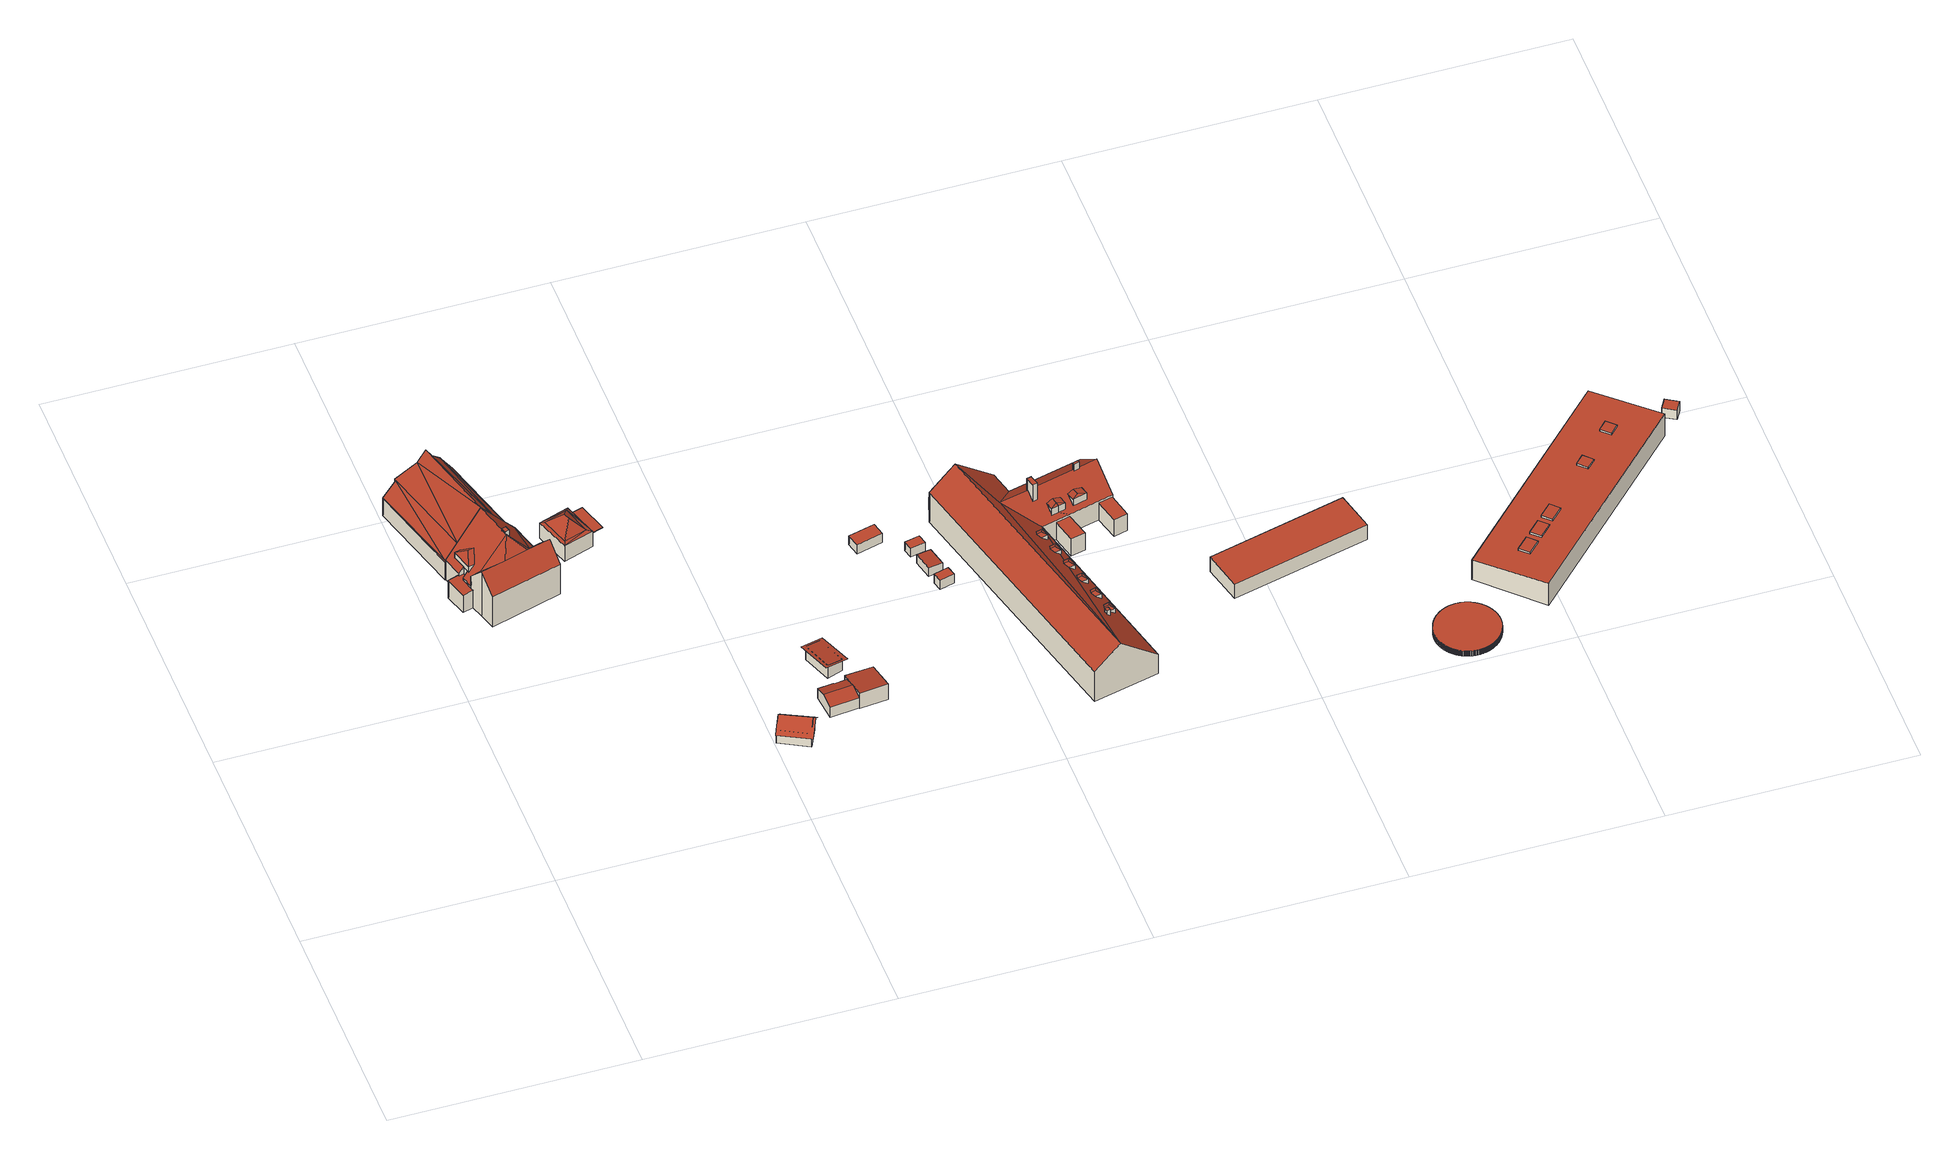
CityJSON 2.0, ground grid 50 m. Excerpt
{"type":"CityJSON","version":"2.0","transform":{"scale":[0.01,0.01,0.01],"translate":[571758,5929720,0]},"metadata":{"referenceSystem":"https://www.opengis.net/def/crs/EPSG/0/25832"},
"CityObjects":{
"building1":{"type":"Building","attributes":{"Grundfläche 2D":"570.317032","Grundhöhe NN":"1.145"},"children":["building1-1"],"geometry":[{"type":"Solid","lod":"3","boundaries":[[[[0,1,2,3,4,5]],[[1,0,6,7,8]],[[6,0,5]],[[9,10,11]],[[12,13,9,11,14,15,16]],[[13,17,9]],[[4,3,2,1,8,7,18,19,20,21,22,13,12,16,15,23,24,25,26,27]],[[22,28,13]],[[29,30,31,17,28,32]],[[13,28,17]],[[33,32,28,22]],[[34,9,17,31]],[[35,36,37]],[[38,37,39]],[[35,37,38]],[[40,39,15]],[[40,41,38,39]],[[42,40,15]],[[42,15,43]],[[44,43,45]],[[46,43,44]],[[42,43,46]],[[47,45,48]],[[44,45,47]],[[46,44,49]],[[40,49,41]],[[40,46,49]],[[50,46,40]],[[51,52,53,54,55,56,57,58,59,60]],[[50,42,46]],[[42,50,40]],[[21,33,22]],[[9,34,10]],[[27,5,4]],[[6,5,27,26,19,18]],[[18,7,6]],[[37,36,61,62]],[[48,45,63,64]],[[47,48,64,65]],[[44,47,65,66]],[[49,44,66,67]],[[41,49,67,68]],[[38,41,68,69]],[[35,38,69,70]],[[36,35,70,61]],[[14,11,45,43,15]],[[23,15,39,37]],[[58,25,24,23,37,62,71,59]],[[25,58,57,26]],[[26,57,56,19]],[[19,56,55,20]],[[20,55,54,21]],[[54,53,72,73,32,33,21]],[[29,32,73,74]],[[30,29,74,75]],[[10,34,31,30,75,76,63,45,11]],[[60,59,71,77]],[[51,60,77,78]],[[51,78,79,72,53,52]],[[62,61,70,69,68,67,66,65,64,63,76,75,74,73,72,79,78,77,71]]]],"semantics":{"surfaces":[{"type":"RoofSurface"},{"type":"WallSurface"},{"type":"GroundSurface"}],"values":[[0,0,0,0,0,0,0,0,0,0,0,0,0,0,0,0,0,0,0,0,0,0,0,0,0,0,0,0,0,1,1,1,1,1,1,1,1,1,1,1,1,1,1,1,1,1,1,1,1,1,1,1,1,1,1,1,1,1,1,2]]}}]},
"building1-1":{"type":"BuildingInstallation","parents":["building1"],"geometry":[{"type":"MultiSurface","lod":"3","boundaries":[[[80,81,82,83,84,85,86]],[[87,88,16,89,84,83,82]],[[89,90,85,84]],[[91,92,81,80,86,85,90,12]],[[92,87,82,81]]],"semantics":{"surfaces":[{"type":"RoofSurface"},{"type":"WallSurface"}],"values":[0,1,1,1,1]}}]},
"building2":{"type":"Building","attributes":{"Grundfläche 2D":"49.946104","Grundhöhe NN":"1.128"},"children":["building2-1"],"geometry":[{"type":"Solid","lod":"3","boundaries":[[[[93,94,95,96]],[[97,98,95]],[[94,97,95]],[[99,96,100]],[[93,96,99]],[[97,99,100,101]],[[98,97,101,102]],[[103,99,97]],[[103,97,94]],[[104,103,94,93]],[[104,93,99]],[[104,99,103]],[[96,95,105,106]],[[100,96,106,107]],[[98,102,101,100,107,108,109]],[[95,98,109,105]],[[107,106,105,109,108]]]],"semantics":{"surfaces":[{"type":"RoofSurface"},{"type":"WallSurface"},{"type":"GroundSurface"}],"values":[[0,0,0,0,0,0,0,0,0,0,0,0,1,1,1,1,2]]}}]},
"building2-1":{"type":"BuildingInstallation","parents":["building2"],"geometry":[{"type":"MultiSurface","lod":"3","boundaries":[[[110,111,112,113]],[[114,115,113,112]],[[115,116,110,113]],[[116,117,111,110]],[[117,114,112,111]],[[117,116,115,114]]],"semantics":{"surfaces":[{"type":"RoofSurface"},{"type":"WallSurface"},{"type":"OuterCeilingSurface"}],"values":[0,1,1,1,1,2]}}]},
"building3":{"type":"Building","attributes":{"Grundfläche 2D":"29.386997","Grundhöhe NN":"1.086"},"geometry":[{"type":"Solid","lod":"3","boundaries":[[[[118,119,120,121,122,123]],[[120,119,124,125,126,127,128,121]],[[118,129,130,131]],[[124,119,118,131,132]],[[133,124,132,134]],[[130,129,120,133,134]],[[132,131,130,134]],[[125,124,133,120,121,128,127,126]],[[129,118,123,122,121,120]]]],"semantics":{"surfaces":[{"type":"RoofSurface"},{"type":"WallSurface"},{"type":"GroundSurface"}],"values":[[0,0,1,1,1,1,2,0,0]]}}]},
"building4":{"type":"Building","attributes":{"Grundfläche 2D":"70.583362","Grundhöhe NN":"0.419"},"geometry":[{"type":"Solid","lod":"3","boundaries":[[[[135,136,137,138,139]],[[140,141,142,143,136,135,144]],[[145,146,147,144,148,139,149,150]],[[148,144,135,139]],[[141,140,151,152]],[[143,142,153,154]],[[142,141,152,153]],[[137,136,143,154,155]],[[138,137,155,156]],[[145,150,157,158]],[[146,145,158,159]],[[147,146,159,160]],[[149,139,138,156,157,150]],[[144,147,160,151,140]],[[159,158,157,156,155,154,153,152,151,160]]]],"semantics":{"surfaces":[{"type":"RoofSurface"},{"type":"WallSurface"},{"type":"GroundSurface"}],"values":[[0,0,0,1,1,1,1,1,1,1,1,1,1,1,2]]}}]},
"building5":{"type":"Building","attributes":{"Grundfläche 2D":"22.538051","Grundhöhe NN":"0.638"},"geometry":[{"type":"MultiSurface","lod":"3","boundaries":[[[161,162,163,164]],[[165,166,167,168]],[[166,169,170,167]],[[169,171,172,170]],[[171,165,168,172]],[[171,169,166,165]]],"semantics":{"surfaces":[{"type":"RoofSurface"},{"type":"WallSurface"},{"type":"GroundSurface"}],"values":[0,1,1,1,1,2]}}]},
"building6":{"type":"Building","attributes":{"Grundfläche 2D":"15.818253","Grundhöhe NN":"1.085"},"geometry":[{"type":"Solid","lod":"3","boundaries":[[[[173,174,175,176]],[[177,178,176,175]],[[178,179,173,176]],[[179,180,174,173]],[[180,177,175,174]],[[180,179,178,177]]]],"semantics":{"surfaces":[{"type":"RoofSurface"},{"type":"WallSurface"},{"type":"GroundSurface"}],"values":[[0,1,1,1,1,2]]}}]},
"building7":{"type":"Building","attributes":{"Grundfläche 2D":"6.503472","Grundhöhe NN":"1.079"},"geometry":[{"type":"Solid","lod":"3","boundaries":[[[[181,182,183,184]],[[185,186,184,183]],[[186,187,181,184]],[[187,188,182,181]],[[188,185,183,182]],[[188,187,186,185]]]],"semantics":{"surfaces":[{"type":"RoofSurface"},{"type":"WallSurface"},{"type":"GroundSurface"}],"values":[[0,1,1,1,1,2]]}}]},
"building8":{"type":"Building","attributes":{"Grundfläche 2D":"12.655739","Grundhöhe NN":"1.156"},"geometry":[{"type":"Solid","lod":"3","boundaries":[[[[189,190,191,192]],[[193,194,192,191]],[[194,195,189,192]],[[195,196,190,189]],[[196,193,191,190]],[[196,195,194,193]]]],"semantics":{"surfaces":[{"type":"RoofSurface"},{"type":"WallSurface"},{"type":"GroundSurface"}],"values":[[0,1,1,1,1,2]]}}]},
"building9":{"type":"Building","attributes":{"Grundfläche 2D":"6.377253","Grundhöhe NN":"1.140"},"geometry":[{"type":"Solid","lod":"3","boundaries":[[[[197,198,199,200]],[[201,202,200,199]],[[202,203,197,200]],[[203,204,198,197]],[[204,201,199,198]],[[204,203,202,201]]]],"semantics":{"surfaces":[{"type":"RoofSurface"},{"type":"WallSurface"},{"type":"GroundSurface"}],"values":[[0,1,1,1,1,2]]}}]},
"building10":{"type":"Building","attributes":{"Grundfläche 2D":"1017.130817","Grundhöhe NN":"0.799"},"children":["building10-1","building10-2","building10-3","building10-4","building10-5","building10-6","building10-7","building10-8","building10-9","building10-10","building10-11"],"geometry":[{"type":"Solid","lod":"3","boundaries":[[[[205,206,207,208]],[[205,209,210,211]],[[211,206,205]],[[212,213,214,215,211,216,217]],[[215,214,213,212,217,206,211]],[[218,219,220,221,222,223,224,206,217,225],[226,227,225,228]],[[228,225,227,226]],[[224,223,222,221,220,229,207,206]],[[230,231,232,233]],[[234,235,236,237]],[[238,239,240]],[[241,239,238]],[[242,241,238,243]],[[209,205,208,244,245]],[[210,209,245,246]],[[216,211,210,246,247]],[[217,216,247,248]],[[233,232,249,250,237,236,251,252,219,218,225,217,248,253]],[[229,220,219,252,254]],[[207,229,254,255]],[[208,207,255,244]],[[230,233,253,256]],[[231,230,256,257]],[[232,231,257,249]],[[234,237,250,258]],[[235,234,258,259]],[[236,235,259,251]],[[260,261,240,239]],[[261,262,238,240]],[[262,263,243,238]],[[263,264,242,243]],[[264,265,241,242]],[[265,260,239,241]],[[245,244,255,254,252,251,259,258,250,249,257,256,253,248,247,246]],[[261,260,265,264,263,262]]]],"semantics":{"surfaces":[{"type":"RoofSurface"},{"type":"WallSurface"},{"type":"GroundSurface"}],"values":[[0,0,0,0,0,0,0,0,0,0,0,0,0,1,1,1,1,1,1,1,1,1,1,1,1,1,1,1,1,1,1,1,1,2,2]]}}]},
"building10-1":{"type":"BuildingInstallation","parents":["building10"],"geometry":[{"type":"MultiSurface","lod":"3","boundaries":[[[266,267,268,269,270]],[[268,267,271]],[[271,267,266,272,273]],[[269,268,274]],[[271,273,213,275]],[[275,212,274,268,271]]],"semantics":{"surfaces":[{"type":"RoofSurface"},{"type":"WallSurface"}],"values":[0,0,0,1,1,1]}}]},
"building10-2":{"type":"BuildingInstallation","parents":["building10"],"geometry":[{"type":"MultiSurface","lod":"3","boundaries":[[[276,277,278,279,280]],[[280,279,281]],[[281,279,278,282,283]],[[276,280,284,285]],[[281,283,286]],[[286,284,280,281]]],"semantics":{"surfaces":[{"type":"RoofSurface"},{"type":"WallSurface"}],"values":[0,0,0,1,1,1]}}]},
"building10-3":{"type":"BuildingInstallation","parents":["building10"],"geometry":[{"type":"MultiSurface","lod":"3","boundaries":[[[287,288,289,290,291]],[[289,288,292]],[[292,288,287,293,294]],[[290,289,295]],[[292,294,296]],[[296,295,289,292]]],"semantics":{"surfaces":[{"type":"RoofSurface"},{"type":"WallSurface"}],"values":[0,0,0,1,1,1]}}]},
"building10-4":{"type":"BuildingInstallation","parents":["building10"],"geometry":[{"type":"MultiSurface","lod":"3","boundaries":[[[297,298,299,300,301,302]],[[302,301,303]],[[304,303,301,300,305,306]],[[298,297,302,307,214]],[[303,304,306,215,308]],[[308,307,302,303]]],"semantics":{"surfaces":[{"type":"RoofSurface"},{"type":"WallSurface"}],"values":[0,0,0,1,1,1]}}]},
"building10-5":{"type":"BuildingInstallation","parents":["building10"],"geometry":[{"type":"MultiSurface","lod":"3","boundaries":[[[309,310,311,312,313]],[[311,310,314]],[[314,310,309,315,316]],[[312,311,317]],[[314,316,318]],[[318,317,311,314]]],"semantics":{"surfaces":[{"type":"RoofSurface"},{"type":"WallSurface"}],"values":[0,0,0,1,1,1]}}]},
"building10-6":{"type":"BuildingInstallation","parents":["building10"],"geometry":[{"type":"MultiSurface","lod":"3","boundaries":[[[319,320,321]],[[320,322,323,324,321]],[[325,320,319]],[[326,320,325]],[[322,320,326,327,328]],[[329,228,319,321]],[[325,319,228,227]],[[227,330,326,325]],[[327,326,330]],[[321,324,226,329]]],"semantics":{"surfaces":[{"type":"RoofSurface"},{"type":"WallSurface"}],"values":[0,0,0,0,0,1,1,1,1,1]}}]},
"building10-7":{"type":"BuildingInstallation","parents":["building10"],"geometry":[{"type":"MultiSurface","lod":"3","boundaries":[[[331,332,333,334,335]],[[333,332,336]],[[336,332,331,337,338]],[[334,333,339]],[[336,338,340]],[[340,339,333,336]]],"semantics":{"surfaces":[{"type":"RoofSurface"},{"type":"WallSurface"}],"values":[0,0,0,1,1,1]}}]},
"building10-8":{"type":"BuildingInstallation","parents":["building10"],"geometry":[{"type":"MultiSurface","lod":"3","boundaries":[[[341,342,343,344,345]],[[343,342,346]],[[346,342,341,347,348]],[[344,343,349]],[[346,348,350]],[[350,349,343,346]]],"semantics":{"surfaces":[{"type":"RoofSurface"},{"type":"WallSurface"}],"values":[0,0,0,1,1,1]}}]},
"building10-9":{"type":"BuildingInstallation","parents":["building10"],"geometry":[{"type":"MultiSurface","lod":"3","boundaries":[[[351,352,353,354,355]],[[356,357,352,351]],[[353,352,357,224,358]],[[358,359,354,353]],[[356,351,355,354,359,223]]],"semantics":{"surfaces":[{"type":"RoofSurface"},{"type":"WallSurface"}],"values":[0,1,1,1,1]}}]},
"building10-10":{"type":"BuildingInstallation","parents":["building10"],"geometry":[{"type":"MultiSurface","lod":"3","boundaries":[[[360,361,362,363]],[[363,362,364,365]],[[360,363,365,366]],[[361,360,366,367]],[[362,361,367,364]]],"semantics":{"surfaces":[{"type":"RoofSurface"},{"type":"WallSurface"}],"values":[0,1,1,1,1]}}]},
"building10-11":{"type":"BuildingInstallation","parents":["building10"],"geometry":[{"type":"MultiSurface","lod":"3","boundaries":[[[368,369,370,371,372,373]],[[374,221,375,371,370,369]],[[375,376,372,371]],[[376,222,377,368,373,372]],[[377,374,369,368]]],"semantics":{"surfaces":[{"type":"RoofSurface"},{"type":"WallSurface"}],"values":[0,1,1,1,1]}}]},
"building11":{"type":"Building","attributes":{"Grundfläche 2D":"248.136994","Grundhöhe NN":"0.842"},"geometry":[{"type":"Solid","lod":"3","boundaries":[[[[378,379,380,381]],[[382,383,381,380]],[[383,384,378,381]],[[384,385,379,378]],[[385,382,380,379]],[[385,384,383,382]]]],"semantics":{"surfaces":[{"type":"RoofSurface"},{"type":"WallSurface"},{"type":"GroundSurface"}],"values":[[0,1,1,1,1,2]]}}]},
"building12":{"type":"Building","attributes":{"Grundfläche 2D":"132.035476","Grundhöhe NN":"1.891"},"geometry":[{"type":"Solid","lod":"3","boundaries":[[[[386,387,388,389,390,391,392,393,394,395,396,397,398,399,400,401,402,403,404,405,406,407,408,409,410,411,412,413,414,415,416,417,418,419,420,421,422,423,424,425,426,427,428,429,430,431,432,433,434,435,436,437,438,439,440,441,442,443,444,445,446,447,448,449,450,451,452,453,454,455,456,457,458,459,460,461,462,463,464,465,466,467,468,469,470,471,472,473,474,475,476,477,478,479,480,481,482,483,484,485,486,487,488,489,490,491,492,493,494,495,496,497,498,499,500,501,502,503,504,505,506,507,508,509,510,511,512,513,514,515,516,517,518,519,520,521,522,523,524,525,526,527,528,529,530,531,532,533,534,535,536,537,538,539,540,541,542,543,544,545,546,547,548,549,550,551,552,553,554,555,556,557,558,559,560,561,562,563,564,565,566,567,568,569,570,571,572,573,574,575,576,577,578,579,580,581,582,583,584,585,586,587,588,589,590,591,592,593,594,595,596,597,598,599,600,601,602,603,604,605,606,607,608,609,610,611,612,613,614,615,616,617,618,619,620,621,622,623,624,625,626,627,628,629,630,631,632,633,634,635,636,637,638,639,640,641,642,643,644,645,646,647,648,649,650,651,652,653,654,655,656,657,658,659,660,661,662,663,664,665,666,667,668,669,670,671,672,673,674,675,676,677,678,679,680,681,682,683,684,685,686,687,688,689,690,691,692,693,694,695,696,697,698,699,700,701,702,703,704,705,706,707,708,709,710,711,712,713,714,715,716,717,718,719,720,721,722,723,724,725,726,727,728,729,730,731,732,733,734,735,736,737,738,739,740,741,742,743,744,745,746,747,748,749,750,751,752,753,754,755,756,757,758,759,760,761,762,763,764,765,766,767,768,769,770,771,772,773,774,775,776,777,778,779,780,781,782,783,784,785,786,787,788,789,790,791,792,793,794,795,796,797,798,799,800,801,802,803,804,805,806,807,808,809,810,811,812,813,814,815,816,817,818,819,820,821,822,823,824,825,826,827,828,829,830,831,832,833,834,835,836,837,838,839,840,841,842,843,844,845,846,847,848,849,850,851,852,853,854,855,856,857,858,859,860,861,862,863,864,865,866,867,868,869,870,871]],[[424,423,872,873]],[[874,426,425,424,873,875]],[[876,428,427,426,874,877]],[[429,428,876,878]],[[430,429,878,879]],[[880,432,431,430,879,881]],[[433,432,880,882]],[[883,435,434,433,882,884]],[[436,435,883,885]],[[886,438,437,436,885,887]],[[439,438,886,888]],[[889,441,440,439,888,890]],[[891,443,442,441,889,892]],[[893,445,444,443,891,894]],[[895,896,448,447,446,445,893,897]],[[898,450,449,448,896,899]],[[423,422,421,900,901,872]],[[902,903,396,395,394,393,904,905]],[[906,398,397,396,903,907]],[[908,400,399,398,906,909]],[[401,400,908,910]],[[402,401,910,911]],[[912,404,403,402,911,913]],[[405,404,912,914]],[[406,405,914,915]],[[916,408,407,406,915,917]],[[918,410,409,408,916,919]],[[920,412,411,410,918,921]],[[922,414,413,412,920,923]],[[924,416,415,414,922,925]],[[926,418,417,416,924,927]],[[419,418,926,928]],[[900,421,420,419,928,929]],[[930,931,453,452,451,450,898,932]],[[933,455,454,453,931,934]],[[935,936,458,457,456,455,933,937]],[[938,939,461,460,459,458,936,940]],[[941,463,462,461,939,942]],[[943,944,466,465,464,463,941,945]],[[946,947,469,468,467,466,944,948]],[[949,950,951,473,472,471,470,469,947,952]],[[953,954,476,475,474,473,951,955]],[[956,957,479,478,477,476,954,958]],[[480,479,957,959]],[[960,482,481,480,959,961]],[[483,482,960,962]],[[963,485,484,483,962,964]],[[486,485,963,965]],[[966,967,489,488,487,486,965,968]],[[969,970,492,491,490,489,967,971]],[[493,492,970,972]],[[973,974,975,497,496,495,494,493,972,976]],[[977,499,498,497,975,978]],[[979,501,500,499,977,980]],[[981,982,504,503,502,501,979,983]],[[984,985,507,506,505,504,982,986]],[[987,509,508,507,985,988]],[[989,511,510,509,987,990]],[[991,992,514,513,512,511,989,993]],[[994,516,515,514,992,995]],[[996,997,519,518,517,516,994,998]],[[999,521,520,519,997,1000]],[[1001,523,522,521,999,1002]],[[1003,1004,526,525,524,523,1001,1005]],[[1006,528,527,526,1004,1007]],[[1008,1009,531,530,529,528,1006,1010]],[[1011,533,532,531,1009,1012]],[[1013,1014,536,535,534,533,1011,1015]],[[1016,1017,539,538,537,536,1014,1018]],[[1019,1020,542,541,540,539,1017,1021]],[[1022,544,543,542,1020,1023]],[[1024,546,545,544,1022,1025]],[[547,546,1024,1026]],[[548,547,1026,1027]],[[549,548,1027,1028]],[[550,549,1028,1029]],[[551,550,1029,1030]],[[552,551,1030,1031]],[[553,552,1031,1032]],[[554,553,1032,1033]],[[555,554,1033,1034]],[[556,555,1034,1035]],[[557,556,1035,1036]],[[1037,559,558,557,1036,1038]],[[560,559,1037,1039]],[[561,560,1039,1040]],[[1041,1042,1043,565,564,563,562,561,1040,1044]],[[566,565,1043,1045]],[[1046,568,567,566,1045,1047]],[[1048,570,569,568,1046,1049]],[[571,570,1048,1050]],[[1051,573,572,571,1050,1052]],[[574,573,1051,1053]],[[1054,576,575,574,1053,1055]],[[1056,578,577,576,1054,1057]],[[1058,580,579,578,1056,1059]],[[1060,582,581,580,1058,1061]],[[1062,584,583,582,1060,1063]],[[1064,586,585,584,1062,1065]],[[1066,588,587,586,1064,1067]],[[1068,590,589,588,1066,1069]],[[591,590,1068,1070]],[[1071,593,592,591,1070,1072]],[[1073,595,594,593,1071,1074]],[[1075,597,596,595,1073,1076]],[[1077,599,598,597,1075,1078]],[[1079,601,600,599,1077,1080]],[[1081,603,602,601,1079,1082]],[[604,603,1081,1083]],[[605,604,1083,1084]],[[1085,607,606,605,1084,1086]],[[1087,609,608,607,1085,1088]],[[1089,611,610,609,1087,1090]],[[1091,1092,614,613,612,611,1089,1093]],[[1094,1095,617,616,615,614,1092,1096]],[[1097,619,618,617,1095,1098]],[[1099,621,620,619,1097,1100]],[[1101,1102,624,623,622,621,1099,1103]],[[625,624,1102,1104]],[[1105,627,626,625,1104,1106]],[[628,627,1105,1107]],[[1108,1109,1110,632,631,630,629,628,1107,1111]],[[633,632,1110,1112]],[[1113,635,634,633,1112,1114]],[[1115,1116,638,637,636,635,1113,1117]],[[1118,1119,641,640,639,638,1116,1120]],[[1121,1122,1123,645,644,643,642,641,1119,1124]],[[1125,1126,648,647,646,645,1123,1127]],[[1128,1129,1130,652,651,650,649,648,1126,1131]],[[1132,1133,655,654,653,652,1130,1134]],[[1135,657,656,655,1133,1136]],[[1137,1138,660,659,658,657,1135,1139]],[[1140,662,661,660,1138,1141]],[[1142,664,663,662,1140,1143]],[[1144,666,665,664,1142,1145]],[[1146,1147,669,668,667,666,1144,1148]],[[1149,671,670,669,1147,1150]],[[1151,673,672,671,1149,1152]],[[674,673,1151,1153]],[[1154,676,675,674,1153,1155]],[[677,676,1154,1156]],[[1157,1158,680,679,678,677,1156,1159]],[[1160,682,681,680,1158,1161]],[[1162,684,683,682,1160,1163]],[[1164,686,685,684,1162,1165]],[[1166,1167,689,688,687,686,1164,1168]],[[1169,691,690,689,1167,1170]],[[1171,1172,694,693,692,691,1169,1173]],[[1174,1175,697,696,695,694,1172,1176]],[[698,697,1175,1177]],[[1178,700,699,698,1177,1179]],[[1180,1181,703,702,701,700,1178,1182]],[[704,703,1181,1183]],[[705,704,1183,1184]],[[706,705,1184,1185]],[[707,706,1185,1186]],[[708,707,1186,1187]],[[1188,1189,1190,712,711,710,709,708,1187,1191]],[[1192,1193,1194,716,715,714,713,712,1190,1195]],[[717,716,1194,1196]],[[1197,719,718,717,1196,1198]],[[1199,721,720,719,1197,1200]],[[1201,1202,724,723,722,721,1199,1203]],[[1204,726,725,724,1202,1205]],[[1206,1207,729,728,727,726,1204,1208]],[[1209,731,730,729,1207,1210]],[[732,731,1209,1211]],[[1212,734,733,732,1211,1213]],[[735,734,1212,1214]],[[1215,737,736,735,1214,1216]],[[1217,739,738,737,1215,1218]],[[1219,741,740,739,1217,1220]],[[1221,743,742,741,1219,1222]],[[744,743,1221,1223]],[[1224,746,745,744,1223,1225]],[[1226,748,747,746,1224,1227]],[[1228,750,749,748,1226,1229]],[[1230,752,751,750,1228,1231]],[[1232,754,753,752,1230,1233]],[[1234,756,755,754,1232,1235]],[[1236,758,757,756,1234,1237]],[[1238,760,759,758,1236,1239]],[[1240,762,761,760,1238,1241]],[[1242,764,763,762,1240,1243]],[[765,764,1242,1244]],[[1245,767,766,765,1244,1246]],[[768,767,1245,1247]],[[769,768,1247,1248]],[[1249,771,770,769,1248,1250]],[[772,771,1249,1251]],[[1252,774,773,772,1251,1253]],[[775,774,1252,1254]],[[1255,777,776,775,1254,1256]],[[778,777,1255,1257]],[[779,778,1257,1258]],[[780,779,1258,1259]],[[781,780,1259,1260]],[[782,781,1260,1261]],[[783,782,1261,1262]],[[784,783,1262,1263]],[[785,784,1263,1264]],[[786,785,1264,1265]],[[787,786,1265,1266]],[[1267,789,788,787,1266,1268]],[[1269,1270,792,791,790,789,1267,1271]],[[793,792,1270,1272]],[[794,793,1272,1273]],[[795,794,1273,1274]],[[1275,797,796,795,1274,1276]],[[1277,799,798,797,1275,1278]],[[1279,1280,802,801,800,799,1277,1281]],[[1282,1283,805,804,803,802,1280,1284]],[[1285,807,806,805,1283,1286]],[[1287,809,808,807,1285,1288]],[[810,809,1287,1289]],[[1290,1291,813,812,811,810,1289,1292]],[[1293,815,814,813,1291,1294]],[[1295,817,816,815,1293,1296]],[[1297,1298,1299,821,820,819,818,817,1295,1300]],[[1301,1302,1303,825,824,823,822,821,1299,1304]],[[1305,1306,828,827,826,825,1303,1307]],[[1308,1309,831,830,829,828,1306,1310]],[[1311,833,832,831,1309,1312]],[[834,833,1311,1313]],[[1314,1315,837,836,835,834,1313,1316]],[[1317,839,838,837,1315,1318]],[[1319,1320,842,841,840,839,1317,1321]],[[1322,844,843,842,1320,1323]],[[845,844,1322,1324]],[[1325,1326,848,847,846,845,1324,1327]],[[849,848,1326,1328]],[[1329,1330,852,851,850,849,1328,1331]],[[1332,1333,855,854,853,852,1330,1334]],[[1335,1336,858,857,856,855,1333,1337]],[[1338,860,859,858,1336,1339]],[[1340,1341,863,862,861,860,1338,1342]],[[1343,1344,866,865,864,863,1341,1345]],[[1346,868,867,866,1344,1347]],[[869,868,1346,1348]],[[1349,1350,1351,387,386,871,870,869,1348,1352]],[[1353,1354,390,389,388,387,1351,1355]],[[1356,392,391,390,1354,1357]],[[393,392,1356,904]],[[923,920,921,918,919,916,917,915,914,912,913,911,910,908,909,906,907,903,902,905,904,1356,1357,1354,1353,1355,1351,1350,1349,1352,1348,1346,1347,1344,1343,1345,1341,1340,1342,1338,1339,1336,1335,1337,1333,1332,1334,1330,1329,1331,1328,1326,1325,1327,1324,1322,1323,1320,1319,1321,1317,1318,1315,1314,1316,1313,1311,1312,1309,1308,1310,1306,1305,1307,1303,1302,1301,1304,1299,1298,1297,1300,1295,1296,1293,1294,1291,1290,1292,1289,1287,1288,1285,1286,1283,1282,1284,1280,1279,1281,1277,1278,1275,1276,1274,1273,1272,1270,1269,1271,1267,1268,1266,1265,1264,1263,1262,1261,1260,1259,1258,1257,1255,1256,1254,1252,1253,1251,1249,1250,1248,1247,1245,1246,1244,1242,1243,1240,1241,1238,1239,1236,1237,1234,1235,1232,1233,1230,1231,1228,1229,1226,1227,1224,1225,1223,1221,1222,1219,1220,1217,1218,1215,1216,1214,1212,1213,1211,1209,1210,1207,1206,1208,1204,1205,1202,1201,1203,1199,1200,1197,1198,1196,1194,1193,1192,1195,1190,1189,1188,1191,1187,1186,1185,1184,1183,1181,1180,1182,1178,1179,1177,1175,1174,1176,1172,1171,1173,1169,1170,1167,1166,1168,1164,1165,1162,1163,1160,1161,1158,1157,1159,1156,1154,1155,1153,1151,1152,1149,1150,1147,1146,1148,1144,1145,1142,1143,1140,1141,1138,1137,1139,1135,1136,1133,1132,1134,1130,1129,1128,1131,1126,1125,1127,1123,1122,1121,1124,1119,1118,1120,1116,1115,1117,1113,1114,1112,1110,1109,1108,1111,1107,1105,1106,1104,1102,1101,1103,1099,1100,1097,1098,1095,1094,1096,1092,1091,1093,1089,1090,1087,1088,1085,1086,1084,1083,1081,1082,1079,1080,1077,1078,1075,1076,1073,1074,1071,1072,1070,1068,1069,1066,1067,1064,1065,1062,1063,1060,1061,1058,1059,1056,1057,1054,1055,1053,1051,1052,1050,1048,1049,1046,1047,1045,1043,1042,1041,1044,1040,1039,1037,1038,1036,1035,1034,1033,1032,1031,1030,1029,1028,1027,1026,1024,1025,1022,1023,1020,1019,1021,1017,1016,1018,1014,1013,1015,1011,1012,1009,1008,1010,1006,1007,1004,1003,1005,1001,1002,999,1000,997,996,998,994,995,992,991,993,989,990,987,988,985,984,986,982,981,983,979,980,977,978,975,974,973,976,972,970,969,971,967,966,968,965,963,964,962,960,961,959,957,956,958,954,953,955,951,950,949,952,947,946,948,944,943,945,941,942,939,938,940,936,935,937,933,934,931,930,932,898,899,896,895,897,893,894,891,892,889,890,888,886,887,885,883,884,882,880,881,879,878,876,877,874,875,873,872,901,900,929,928,926,927,924,925,922]]]],"semantics":{"surfaces":[{"type":"RoofSurface"},{"type":"WallSurface"},{"type":"GroundSurface"}],"values":[[0,1,1,1,1,1,1,1,1,1,1,1,1,1,1,1,1,1,1,1,1,1,1,1,1,1,1,1,1,1,1,1,1,1,1,1,1,1,1,1,1,1,1,1,1,1,1,1,1,1,1,1,1,1,1,1,1,1,1,1,1,1,1,1,1,1,1,1,1,1,1,1,1,1,1,1,1,1,1,1,1,1,1,1,1,1,1,1,1,1,1,1,1,1,1,1,1,1,1,1,1,1,1,1,1,1,1,1,1,1,1,1,1,1,1,1,1,1,1,1,1,1,1,1,1,1,1,1,1,1,1,1,1,1,1,1,1,1,1,1,1,1,1,1,1,1,1,1,1,1,1,1,1,1,1,1,1,1,1,1,1,1,1,1,1,1,1,1,1,1,1,1,1,1,1,1,1,1,1,1,1,1,1,1,1,1,1,1,1,1,1,1,1,1,1,1,1,1,1,1,1,1,1,1,1,1,1,1,1,1,1,1,1,1,1,1,1,1,1,1,1,1,1,1,1,1,1,1,1,1,1,1,1,1,1,1,1,1,1,1,1,1,1,1,2]]}}]},
"building13":{"type":"Building","attributes":{"Grundfläche 2D":"782.042749","Grundhöhe NN":"2.399"},"children":["building13-1","building13-2","building13-3","building13-4","building13-5"],"geometry":[{"type":"Solid","lod":"3","boundaries":[[[[1358,1359,1360,1361]],[[1362,1363,1361,1360]],[[1363,1364,1358,1361]],[[1364,1365,1359,1358]],[[1365,1362,1360,1359]],[[1365,1364,1363,1362]]]],"semantics":{"surfaces":[{"type":"RoofSurface"},{"type":"WallSurface"},{"type":"GroundSurface"}],"values":[[0,1,1,1,1,2]]}}]},
"building13-1":{"type":"BuildingInstallation","parents":["building13"],"geometry":[{"type":"MultiSurface","lod":"3","boundaries":[[[1366,1367,1368,1369]],[[1369,1368,1370,1371]],[[1366,1369,1371,1372]],[[1367,1366,1372,1373]],[[1368,1367,1373,1370]]],"semantics":{"surfaces":[{"type":"RoofSurface"},{"type":"WallSurface"}],"values":[0,1,1,1,1]}}]},
"building13-2":{"type":"BuildingInstallation","parents":["building13"],"geometry":[{"type":"MultiSurface","lod":"3","boundaries":[[[1374,1375,1376,1377]],[[1377,1376,1378,1379]],[[1374,1377,1379,1380]],[[1375,1374,1380,1381]],[[1376,1375,1381,1378]]],"semantics":{"surfaces":[{"type":"RoofSurface"},{"type":"WallSurface"}],"values":[0,1,1,1,1]}}]},
"building13-3":{"type":"BuildingInstallation","parents":["building13"],"geometry":[{"type":"MultiSurface","lod":"3","boundaries":[[[1382,1383,1384,1385]],[[1385,1384,1386,1387]],[[1382,1385,1387,1388]],[[1383,1382,1388,1389]],[[1384,1383,1389,1386]]],"semantics":{"surfaces":[{"type":"RoofSurface"},{"type":"WallSurface"}],"values":[0,1,1,1,1]}}]},
"building13-4":{"type":"BuildingInstallation","parents":["building13"],"geometry":[{"type":"MultiSurface","lod":"3","boundaries":[[[1390,1391,1392,1393]],[[1393,1392,1394,1395]],[[1390,1393,1395,1396]],[[1391,1390,1396,1397]],[[1392,1391,1397,1394]]],"semantics":{"surfaces":[{"type":"RoofSurface"},{"type":"WallSurface"}],"values":[0,1,1,1,1]}}]},
"building13-5":{"type":"BuildingInstallation","parents":["building13"],"geometry":[{"type":"MultiSurface","lod":"3","boundaries":[[[1398,1399,1400,1401]],[[1401,1400,1402,1403]],[[1398,1401,1403,1404]],[[1399,1398,1404,1405]],[[1400,1399,1405,1402]]],"semantics":{"surfaces":[{"type":"RoofSurface"},{"type":"WallSurface"}],"values":[0,1,1,1,1]}}]},
"building14":{"type":"Building","attributes":{"Grundfläche 2D":"7.002912","Grundhöhe NN":"2.460"},"geometry":[{"type":"Solid","lod":"3","boundaries":[[[[1406,1407,1408,1409]],[[1410,1411,1409,1408]],[[1411,1412,1406,1409]],[[1412,1413,1407,1406]],[[1413,1410,1408,1407]],[[1413,1412,1411,1410]]]],"semantics":{"surfaces":[{"type":"RoofSurface"},{"type":"WallSurface"},{"type":"GroundSurface"}],"values":[[0,1,1,1,1,2]]}}]}
},
"vertices":[
[943,7810,1050],[1065,7843,1050],[995,7910,991],[920,7982,929],[870,8030,887],[748,7996,887],[872,7547,887],[991,7580,887],[1011,7651,931],[2090,7661,880],[2325,7730,597],[2100,8540,597],[1584,7532,1540],[1590,7511,1540],[1817,8460,963],[1371,8333,1540],[1555,7640,1540],[1919,7278,1245],[872,7547,744],[860,7590,744],[761,7562,624],[828,7310,625],[1038,7374,880],[613,8117,627],[723,7715,627],[730,7691,627],[824,7719,742],[748,7996,741],[1444,7139,1245],[1035,6656,880],[2501,7077,880],[2410,7414,1245],[937,6995,1245],[828,7310,880],[2325,7730,880],[54,10094,570],[595,8112,570],[613,8117,589],[335,10169,867],[886,8195,867],[719,10081,1297],[323,10209,867],[890,10102,1540],[1817,8460,867],[1309,10443,867],[2100,8540,478],[1035,10167,1292],[1566,10512,475],[2102,8541,475],[1298,10479,867],[890,10102,1292],[634,7185,566],[847,7245,566],[851,7246,566],[828,7310,566],[761,7562,566],[860,7590,566],[824,7719,566],[730,7691,566],[723,7715,566],[503,7645,566],[595,8112,114],[613,8117,114],[2100,8540,114],[2102,8541,114],[1566,10512,114],[1309,10443,114],[1298,10479,114],[323,10209,114],[335,10169,114],[54,10094,114],[723,7715,114],[851,7246,114],[937,6995,114],[1035,6656,114],[2501,7077,114],[2325,7730,114],[503,7645,114],[634,7185,114],[847,7245,114],
[1595,7535,1587],[1661,7555,1587],[1629,7662,1587],[1626,7661,1587],[1547,7637,1587],[1580,7530,1587],[1584,7532,1587],[1629,7662,1444],[1626,7661,1448],[1547,7637,1530],[1580,7530,1535],[1595,7535,1525],[1661,7555,1438],
[2892,7967,527],[2694,8562,527],[2610,8601,507],[2850,7869,507],[3189,8736,527],[3226,8803,508],[3358,8124,527],[3466,8071,500],[3436,8164,501],[3233,8782,508],[3024,8395,777],[3066,8271,777],[2610,8601,113],[2850,7869,113],[3466,8071,113],[3233,8782,113],[3226,8803,113],
[3732,8258,352],[3543,8878,352],[3233,8782,352],[3436,8164,352],[3233,8782,332],[3436,8164,332],[3732,8258,332],[3543,8878,332],
[5221,2450,435],[5116,2249,645],[5704,1958,645],[5743,1939,645],[5871,2199,378],[5249,2506,378],[5015,2058,446],[4982,1993,378],[5577,1698,378],[5615,1679,378],[5643,1736,437],[5803,2162,436],[5803,2162,109],[5221,2450,109],[5015,2058,109],[5605,1755,437],[5605,1755,109],
[6763,2796,385],[6176,2730,385],[6207,2444,293],[6795,2512,293],[6764,2785,382],[6734,3050,298],[6465,3020,298],[6464,3035,293],[6147,3001,293],[6758,2836,372],[7373,2549,439],[7299,3196,312],[6723,3147,312],[6763,2796,379],[6795,2512,434],[6798,2487,439],[6734,3050,42],[6465,3020,42],[6464,3035,42],[6147,3001,42],[6207,2444,42],[6795,2512,42],[6798,2487,42],[7373,2549,42],[7299,3196,42],[6723,3147,42],
[6167,4021,418],[6429,3347,418],[6910,3522,329],[6644,4205,329],[6806,3530,64],[6577,4139,64],[6577,4139,344],[6806,3530,346],[6256,4020,64],[6256,4020,404],[6477,3409,64],[6477,3409,406],
[8048,6318,340],[8587,6454,340],[8517,6730,340],[7978,6594,340],[8517,6730,108],[7978,6594,108],[8048,6318,108],[8587,6454,108],
[9203,4931,337],[9502,5012,335],[9447,5214,335],[9148,5133,337],[9447,5214,108],[9148,5133,108],[9203,4931,108],[9502,5012,108],
[9105,5312,335],[9399,5381,312],[9303,5789,312],[9009,5721,335],[9303,5789,116],[9009,5721,116],[9105,5312,116],[9399,5381,116],
[8959,5913,332],[9260,5984,332],[9213,6184,332],[8911,6113,332],[9213,6184,114],[8911,6113,114],[8959,5913,114],[9260,5984,114],
[10141,6844,1291],[10679,5852,1036],[11087,6539,564],[10963,7043,564],[9594,6712,844],[10963,1225,844],[11511,1360,1291],[11393,4644,706],[11398,4501,731],[11407,4235,779],[11415,4021,817],[12318,1559,564],[11364,5443,564],[12869,5830,564],[12879,5832,564],[12747,6365,1034],[12364,6270,1034],[12257,6243,1034],[11363,6022,1035],[11269,5999,1035],[11957,5596,564],[11593,5669,698],[11749,5638,641],[11748,5638,641],[12611,6915,564],[11793,5012,516],[12086,5083,516],[11957,5596,516],[11668,5521,516],[12707,5241,516],[12990,5312,516],[12869,5830,516],[12581,5756,516],[10313,7033,398],[9755,6793,413],[10336,6932,398],[9690,7025,398],[10389,7190,398],[10418,7059,398],[10963,7043,80],[9594,6712,80],[10963,1225,80],[12318,1559,80],[11364,5443,80],[11957,5596,80],[12581,5756,80],[12869,5830,80],[12879,5832,80],[11668,5521,80],[12611,6915,80],[11087,6539,80],[11793,5012,80],[12086,5083,80],[12707,5241,80],[12990,5312,80],[9755,6793,80],[10336,6932,80],[10313,7033,80],[10418,7059,80],[10389,7190,80],[9690,7025,80],
[11221,4557,864],[11335,4586,864],[11378,4702,823],[11242,4668,823],[11235,4633,836],[11426,4508,823],[11268,4502,836],[11291,4475,823],[11378,4702,705],[11426,4508,706],
[12309,5979,806],[12290,5978,809],[12145,5968,831],[12188,5814,831],[12358,5793,806],[12064,5716,806],[12027,5912,809],[12014,5905,806],[12358,5793,642],[12318,5946,778],[12064,5716,640],
[11448,3664,864],[11556,3691,864],[11596,3810,823],[11467,3777,823],[11462,3744,835],[11646,3620,823],[11490,3614,838],[11514,3586,823],[11596,3810,707],[11646,3620,704],
[11407,4235,823],[11356,4222,823],[11339,4139,854],[11334,4113,864],[11447,4139,864],[11492,4255,823],[11541,4052,823],[11415,4021,823],[11383,4050,837],[11407,4020,823],[11492,4255,703],[11541,4052,704],
[11107,5004,864],[11221,5031,864],[11265,5146,823],[11129,5112,823],[11122,5079,836],[11312,4956,823],[11155,4948,836],[11177,4923,823],[11265,5146,705],[11312,4956,706],
[11748,5638,806],[11732,5704,831],[11610,5602,806],[11695,5856,831],[11575,5799,809],[11561,5792,806],[11749,5638,806],[11900,5677,806],[11852,5865,806],[11833,5864,809],[11610,5602,641],[11900,5677,642],
[11557,3219,864],[11670,3246,864],[11710,3361,823],[11577,3329,823],[11570,3288,838],[11757,3168,823],[11600,3166,838],[11625,3136,823],[11710,3361,704],[11757,3168,705],
[11667,2773,864],[11780,2800,864],[11819,2913,823],[11688,2879,823],[11681,2843,837],[11869,2721,823],[11713,2714,837],[11735,2686,823],[11819,2913,705],[11869,2721,702],
[11359,6039,1321],[11264,6018,1321],[11309,5826,1321],[11403,5848,1321],[11363,6022,1321],[11359,6039,1020],[11264,6018,1019],[11309,5826,885],[11403,5848,884],
[11636,2495,1038],[11705,2510,1038],[11686,2592,1038],[11617,2576,1038],[11686,2592,885],[11617,2576,947],[11636,2495,948],[11705,2510,886],
[12263,6222,1184],[12369,6250,1184],[12364,6270,1184],[12356,6299,1184],[12250,6271,1184],[12257,6243,1184],[12369,6250,1016],[12356,6299,1009],[12250,6271,1011],[12263,6222,1015],
[14090,3792,462],[14294,2966,452],[17123,3661,452],[16920,4488,462],[17123,3661,84],[16920,4488,84],[14090,3792,84],[14294,2966,84],
[18368,1225,316],[18363,1228,316],[18358,1230,316],[18354,1233,316],[18344,1237,316],[18334,1242,316],[18320,1249,316],[18315,1251,316],[18310,1253,316],[18301,1257,316],[18296,1259,316],[18291,1261,316],[18281,1264,316],[18277,1266,316],[18272,1268,316],[18267,1269,316],[18262,1271,316],[18252,1274,316],[18243,1277,316],[18233,1280,316],[18224,1282,316],[18214,1285,316],[18204,1287,316],[18195,1289,316],[18185,1291,316],[18176,1293,316],[18167,1295,316],[18157,1296,316],[18148,1297,316],[18139,1299,316],[18129,1300,316],[18120,1301,316],[18111,1301,316],[18102,1302,316],[18093,1303,316],[18084,1303,316],[18075,1303,316],[18067,1304,316],[18049,1304,316],[18040,1303,316],[18031,1303,316],[18022,1303,316],[18013,1302,316],[18003,1301,316],[17985,1300,316],[17976,1298,316],[17966,1297,316],[17957,1296,316],[17947,1294,316],[17938,1292,316],[17928,1290,316],[17919,1288,316],[17909,1286,316],[17899,1284,316],[17890,1281,316],[17880,1279,316],[17870,1276,316],[17865,1274,316],[17860,1273,316],[17851,1269,316],[17846,1268,316],[17836,1264,316],[17831,1262,316],[17826,1261,316],[17817,1257,316],[17812,1255,316],[17807,1253,316],[17802,1251,316],[17797,1249,316],[17792,1246,316],[17787,1244,316],[17782,1242,316],[17778,1240,316],[17768,1235,316],[17763,1233,316],[17758,1230,316],[17754,1228,316],[17744,1222,316],[17739,1220,316],[17730,1214,316],[17725,1211,316],[17716,1206,316],[17711,1203,316],[17702,1197,316],[17697,1194,316],[17693,1190,316],[17688,1187,316],[17683,1184,316],[17674,1178,316],[17670,1174,316],[17665,1171,316],[17661,1167,316],[17656,1164,316],[17652,1160,316],[17643,1153,316],[17630,1142,316],[17626,1138,316],[17617,1130,316],[17609,1123,316],[17601,1115,316],[17597,1111,316],[17593,1106,316],[17589,1102,316],[17585,1098,316],[17581,1094,316],[17577,1089,316],[17569,1081,316],[17566,1076,316],[17562,1072,316],[17558,1067,316],[17554,1063,316],[17551,1058,316],[17547,1054,316],[17540,1045,316],[17533,1035,316],[17530,1030,316],[17523,1021,316],[17520,1016,316],[17517,1011,316],[17513,1006,316],[17510,1001,316],[17507,996,316],[17501,986,316],[17498,981,316],[17495,976,316],[17492,971,316],[17490,966,316],[17487,961,316],[17481,950,316],[17476,940,316],[17473,935,316],[17471,930,316],[17469,924,316],[17466,919,316],[17462,908,316],[17459,903,316],[17457,897,316],[17451,881,316],[17449,876,316],[17447,870,316],[17445,865,316],[17440,848,316],[17438,843,316],[17436,837,316],[17435,832,316],[17432,821,316],[17430,815,316],[17429,810,316],[17426,799,316],[17425,793,316],[17424,787,316],[17423,782,316],[17422,776,316],[17419,759,316],[17418,754,316],[17417,748,316],[17416,743,316],[17415,737,316],[17415,732,316],[17414,726,316],[17414,721,316],[17412,704,316],[17412,699,316],[17411,687,316],[17410,671,316],[17410,660,316],[17410,649,316],[17410,638,316],[17411,628,316],[17411,622,316],[17411,617,316],[17412,601,316],[17414,590,316],[17414,585,316],[17415,575,316],[17417,564,316],[17417,559,316],[17418,554,316],[17419,549,316],[17420,544,316],[17421,539,316],[17424,524,316],[17426,514,316],[17428,504,316],[17431,494,316],[17433,485,316],[17436,475,316],[17439,466,316],[17441,457,316],[17444,447,316],[17448,438,316],[17451,429,316],[17458,412,316],[17461,403,316],[17465,395,316],[17469,386,316],[17473,378,316],[17481,362,316],[17485,354,316],[17489,346,316],[17493,338,316],[17497,330,316],[17502,323,316],[17507,315,316],[17511,308,316],[17516,300,316],[17521,292,316],[17527,285,316],[17532,277,316],[17538,270,316],[17543,262,316],[17549,254,316],[17555,247,316],[17561,240,316],[17567,232,316],[17574,225,316],[17580,218,316],[17587,210,316],[17594,203,316],[17608,189,316],[17616,182,316],[17623,175,316],[17631,168,316],[17638,162,316],[17650,152,316],[17655,148,316],[17659,145,316],[17663,142,316],[17667,139,316],[17671,136,316],[17676,132,316],[17680,129,316],[17689,123,316],[17697,117,316],[17702,114,316],[17711,108,316],[17715,105,316],[17720,102,316],[17725,100,316],[17734,94,316],[17744,89,316],[17753,83,316],[17763,78,316],[17768,76,316],[17773,73,316],[17778,71,316],[17783,68,316],[17798,62,316],[17814,55,316],[17819,53,316],[17824,51,316],[17830,49,316],[17835,47,316],[17841,45,316],[17846,43,316],[17851,41,316],[17857,39,316],[17862,38,316],[17868,36,316],[17873,34,316],[17879,33,316],[17884,31,316],[17890,29,316],[17895,28,316],[17901,26,316],[17906,25,316],[17912,24,316],[17918,22,316],[17923,21,316],[17929,20,316],[17940,18,316],[17952,16,316],[17958,15,316],[17963,14,316],[17969,13,316],[17975,12,316],[17981,12,316],[17986,11,316],[17992,10,316],[18010,9,316],[18021,8,316],[18027,8,316],[18033,8,316],[18039,7,316],[18051,7,316],[18068,7,316],[18074,7,316],[18086,8,316],[18097,8,316],[18109,9,316],[18121,10,316],[18132,11,316],[18138,12,316],[18149,13,316],[18155,14,316],[18161,15,316],[18167,16,316],[18172,17,316],[18190,20,316],[18201,23,316],[18206,24,316],[18218,27,316],[18223,28,316],[18229,30,316],[18234,31,316],[18245,34,316],[18251,36,316],[18256,38,316],[18261,40,316],[18267,42,316],[18272,43,316],[18283,47,316],[18294,51,316],[18309,57,316],[18314,60,316],[18319,62,316],[18324,64,316],[18330,66,316],[18345,74,316],[18349,76,316],[18355,79,316],[18359,81,316],[18364,84,316],[18369,86,316],[18374,89,316],[18379,92,316],[18388,97,316],[18393,100,316],[18397,103,316],[18402,105,316],[18406,108,316],[18415,114,316],[18429,123,316],[18433,126,316],[18442,132,316],[18446,135,316],[18450,139,316],[18454,142,316],[18462,148,316],[18470,155,316],[18474,158,316],[18478,161,316],[18486,168,316],[18490,171,316],[18497,178,316],[18505,185,316],[18512,192,316],[18519,199,316],[18526,206,316],[18533,213,316],[18539,220,316],[18546,228,316],[18552,235,316],[18558,242,316],[18570,257,316],[18576,264,316],[18581,272,316],[18586,279,316],[18592,287,316],[18597,294,316],[18602,302,316],[18607,309,316],[18611,317,316],[18616,324,316],[18620,332,316],[18629,347,316],[18633,355,316],[18637,363,316],[18642,372,316],[18649,388,316],[18653,397,316],[18657,406,316],[18660,414,316],[18664,423,316],[18667,432,316],[18670,442,316],[18674,451,316],[18677,460,316],[18680,470,316],[18682,479,316],[18685,489,316],[18688,499,316],[18690,508,316],[18693,523,316],[18694,528,316],[18696,538,316],[18698,549,316],[18699,554,316],[18700,564,316],[18702,575,316],[18702,580,316],[18703,585,316],[18704,590,316],[18704,596,316],[18706,617,316],[18706,622,316],[18707,639,316],[18707,650,316],[18707,661,316],[18707,671,316],[18706,688,316],[18706,694,316],[18705,710,316],[18704,716,316],[18703,721,316],[18703,727,316],[18702,733,316],[18702,738,316],[18699,755,316],[18697,766,316],[18696,772,316],[18693,789,316],[18692,794,316],[18691,800,316],[18689,805,316],[18688,811,316],[18686,817,316],[18685,822,316],[18683,828,316],[18682,833,316],[18679,844,316],[18677,850,316],[18673,861,316],[18670,872,316],[18668,877,316],[18666,883,316],[18664,888,316],[18661,893,316],[18657,904,316],[18653,915,316],[18645,931,316],[18643,936,316],[18640,942,316],[18638,947,316],[18635,952,316],[18632,957,316],[18630,962,316],[18627,967,316],[18624,973,316],[18621,978,316],[18618,983,316],[18615,988,316],[18612,993,316],[18609,998,316],[18606,1003,316],[18596,1017,316],[18590,1027,316],[18586,1032,316],[18580,1041,316],[18576,1046,316],[18572,1050,316],[18569,1055,316],[18565,1060,316],[18562,1064,316],[18558,1069,316],[18554,1073,316],[18547,1082,316],[18543,1086,316],[18535,1095,316],[18527,1103,316],[18523,1107,316],[18519,1111,316],[18515,1116,316],[18507,1124,316],[18503,1127,316],[18499,1131,316],[18494,1135,316],[18490,1139,316],[18486,1143,316],[18477,1150,316],[18473,1154,316],[18469,1157,316],[18456,1168,316],[18446,1175,316],[18438,1181,316],[18433,1184,316],[18428,1188,316],[18424,1191,316],[18419,1194,316],[18415,1197,316],[18410,1200,316],[18401,1206,316],[18396,1209,316],[18382,1217,316],[18377,1220,316],[18373,1222,316],[18067,1304,189],[18049,1304,189],[18031,1303,189],[18040,1303,189],[18013,1302,189],[18022,1303,189],[18003,1301,189],[17985,1300,189],[17966,1297,189],[17976,1298,189],[17957,1296,189],[17938,1292,189],[17947,1294,189],[17928,1290,189],[17909,1286,189],[17919,1288,189],[17899,1284,189],[17880,1279,189],[17890,1281,189],[17865,1274,189],[17870,1276,189],[17851,1269,189],[17860,1273,189],[17836,1264,189],[17831,1262,189],[17846,1268,189],[17817,1257,189],[17826,1261,189],[18084,1303,189],[18075,1303,189],[18301,1257,189],[18296,1259,189],[18315,1251,189],[18310,1253,189],[18281,1264,189],[18291,1261,189],[18272,1268,189],[18277,1266,189],[18267,1269,189],[18262,1271,189],[18243,1277,189],[18252,1274,189],[18233,1280,189],[18224,1282,189],[18204,1287,189],[18214,1285,189],[18185,1291,189],[18195,1289,189],[18167,1295,189],[18176,1293,189],[18148,1297,189],[18157,1296,189],[18129,1300,189],[18139,1299,189],[18111,1301,189],[18120,1301,189],[18102,1302,189],[18093,1303,189],[17807,1253,189],[17802,1251,189],[17812,1255,189],[17792,1246,189],[17797,1249,189],[17782,1242,189],[17778,1240,189],[17787,1244,189],[17763,1233,189],[17758,1230,189],[17768,1235,189],[17744,1222,189],[17754,1228,189],[17730,1214,189],[17725,1211,189],[17739,1220,189],[17711,1203,189],[17702,1197,189],[17716,1206,189],[17693,1190,189],[17688,1187,189],[17683,1184,189],[17697,1194,189],[17670,1174,189],[17665,1171,189],[17674,1178,189],[17656,1164,189],[17652,1160,189],[17661,1167,189],[17643,1153,189],[17626,1138,189],[17630,1142,189],[17617,1130,189],[17601,1115,189],[17609,1123,189],[17597,1111,189],[17589,1102,189],[17585,1098,189],[17593,1106,189],[17577,1089,189],[17569,1081,189],[17581,1094,189],[17566,1076,189],[17558,1067,189],[17554,1063,189],[17551,1058,189],[17562,1072,189],[17540,1045,189],[17547,1054,189],[17530,1030,189],[17533,1035,189],[17520,1016,189],[17517,1011,189],[17523,1021,189],[17510,1001,189],[17507,996,189],[17513,1006,189],[17498,981,189],[17501,986,189],[17492,971,189],[17495,976,189],[17487,961,189],[17481,950,189],[17490,966,189],[17473,935,189],[17476,940,189],[17469,924,189],[17466,919,189],[17471,930,189],[17459,903,189],[17462,908,189],[17451,881,189],[17457,897,189],[17447,870,189],[17445,865,189],[17449,876,189],[17438,843,189],[17440,848,189],[17435,832,189],[17432,821,189],[17436,837,189],[17429,810,189],[17430,815,189],[17425,793,189],[17424,787,189],[17426,799,189],[17422,776,189],[17419,759,189],[17423,782,189],[17417,748,189],[17416,743,189],[17418,754,189],[17415,732,189],[17415,737,189],[17414,721,189],[17414,726,189],[17412,704,189],[17412,699,189],[17411,687,189],[17410,671,189],[17410,660,189],[17410,649,189],[17410,638,189],[17411,628,189],[17411,622,189],[17411,617,189],[17412,601,189],[17414,585,189],[17414,590,189],[17415,575,189],[17417,564,189],[17418,554,189],[17419,549,189],[17420,544,189],[17417,559,189],[17421,539,189],[17426,514,189],[17424,524,189],[17431,494,189],[17428,504,189],[17433,485,189],[17439,466,189],[17436,475,189],[17441,457,189],[17448,438,189],[17444,447,189],[17458,412,189],[17451,429,189],[17465,395,189],[17461,403,189],[17473,378,189],[17469,386,189],[17485,354,189],[17481,362,189],[17493,338,189],[17489,346,189],[17502,323,189],[17497,330,189],[17511,308,189],[17507,315,189],[17516,300,189],[17527,285,189],[17521,292,189],[17538,270,189],[17532,277,189],[17549,254,189],[17543,262,189],[17561,240,189],[17555,247,189],[17574,225,189],[17567,232,189],[17587,210,189],[17580,218,189],[17594,203,189],[17608,189,189],[17623,175,189],[17616,182,189],[17638,162,189],[17631,168,189],[17655,148,189],[17650,152,189],[17663,142,189],[17667,139,189],[17659,145,189],[17676,132,189],[17680,129,189],[17671,136,189],[17697,117,189],[17689,123,189],[17711,108,189],[17702,114,189],[17720,102,189],[17725,100,189],[17715,105,189],[17734,94,189],[17753,83,189],[17744,89,189],[17763,78,189],[17773,73,189],[17778,71,189],[17783,68,189],[17768,76,189],[17798,62,189],[17819,53,189],[17814,55,189],[17830,49,189],[17835,47,189],[17824,51,189],[17846,43,189],[17851,41,189],[17841,45,189],[17862,38,189],[17868,36,189],[17873,34,189],[17857,39,189],[17884,31,189],[17890,29,189],[17879,33,189],[17901,26,189],[17906,25,189],[17912,24,189],[17895,28,189],[17923,21,189],[17929,20,189],[17918,22,189],[17952,16,189],[17940,18,189],[17963,14,189],[17969,13,189],[17958,15,189],[17981,12,189],[17975,12,189],[17992,10,189],[17986,11,189],[18021,8,189],[18010,9,189],[18033,8,189],[18039,7,189],[18027,8,189],[18068,7,189],[18051,7,189],[18086,8,189],[18074,7,189],[18097,8,189],[18121,10,189],[18109,9,189],[18132,11,189],[18149,13,189],[18155,14,189],[18138,12,189],[18167,16,189],[18161,15,189],[18190,20,189],[18172,17,189],[18206,24,189],[18201,23,189],[18223,28,189],[18229,30,189],[18218,27,189],[18245,34,189],[18234,31,189],[18256,38,189],[18261,40,189],[18251,36,189],[18272,43,189],[18283,47,189],[18267,42,189],[18294,51,189],[18314,60,189],[18309,57,189],[18324,64,189],[18330,66,189],[18319,62,189],[18345,74,189],[18349,76,189],[18355,79,189],[18359,81,189],[18364,84,189],[18374,89,189],[18379,92,189],[18388,97,189],[18369,86,189],[18397,103,189],[18402,105,189],[18406,108,189],[18393,100,189],[18415,114,189],[18433,126,189],[18429,123,189],[18446,135,189],[18442,132,189],[18454,142,189],[18462,148,189],[18450,139,189],[18474,158,189],[18470,155,189],[18486,168,189],[18490,171,189],[18478,161,189],[18505,185,189],[18497,178,189],[18512,192,189],[18526,206,189],[18519,199,189],[18533,213,189],[18546,228,189],[18539,220,189],[18558,242,189],[18552,235,189],[18576,264,189],[18570,257,189],[18586,279,189],[18581,272,189],[18592,287,189],[18602,302,189],[18597,294,189],[18611,317,189],[18607,309,189],[18620,332,189],[18616,324,189],[18633,355,189],[18629,347,189],[18642,372,189],[18637,363,189],[18653,397,189],[18649,388,189],[18660,414,189],[18657,406,189],[18667,432,189],[18664,423,189],[18674,451,189],[18670,442,189],[18680,470,189],[18677,460,189],[18682,479,189],[18688,499,189],[18685,489,189],[18690,508,189],[18693,523,189],[18696,538,189],[18694,528,189],[18698,549,189],[18700,564,189],[18699,554,189],[18702,575,189],[18703,585,189],[18702,580,189],[18704,590,189],[18704,596,189],[18706,617,189],[18706,622,189],[18707,639,189],[18707,650,189],[18707,661,189],[18707,671,189],[18706,688,189],[18706,694,189],[18704,716,189],[18705,710,189],[18703,727,189],[18702,733,189],[18703,721,189],[18702,738,189],[18699,755,189],[18697,766,189],[18693,789,189],[18696,772,189],[18691,800,189],[18692,794,189],[18688,811,189],[18686,817,189],[18689,805,189],[18683,828,189],[18682,833,189],[18685,822,189],[18677,850,189],[18679,844,189],[18670,872,189],[18673,861,189],[18668,877,189],[18664,888,189],[18661,893,189],[18666,883,189],[18653,915,189],[18657,904,189],[18643,936,189],[18645,931,189],[18638,947,189],[18635,952,189],[18632,957,189],[18640,942,189],[18627,967,189],[18624,973,189],[18621,978,189],[18630,962,189],[18615,988,189],[18612,993,189],[18618,983,189],[18606,1003,189],[18596,1017,189],[18609,998,189],[18586,1032,189],[18590,1027,189],[18580,1041,189],[18572,1050,189],[18569,1055,189],[18576,1046,189],[18562,1064,189],[18565,1060,189],[18554,1073,189],[18547,1082,189],[18558,1069,189],[18535,1095,189],[18543,1086,189],[18527,1103,189],[18519,1111,189],[18515,1116,189],[18523,1107,189],[18507,1124,189],[18499,1131,189],[18494,1135,189],[18503,1127,189],[18486,1143,189],[18477,1150,189],[18490,1139,189],[18469,1157,189],[18456,1168,189],[18473,1154,189],[18438,1181,189],[18446,1175,189],[18428,1188,189],[18424,1191,189],[18433,1184,189],[18415,1197,189],[18410,1200,189],[18419,1194,189],[18396,1209,189],[18401,1206,189],[18382,1217,189],[18373,1222,189],[18368,1225,189],[18363,1228,189],[18377,1220,189],[18354,1233,189],[18344,1237,189],[18358,1230,189],[18320,1249,189],[18334,1242,189],
[22037,5430,744],[18561,1881,744],[19688,776,809],[23161,4336,809],[19688,776,240],[23161,4336,240],[22037,5430,240],[18561,1881,240],
[20201,2243,817],[20028,2412,817],[19789,2167,817],[19962,1998,817],[19789,2167,771],[19962,1998,781],[20201,2243,781],[20028,2412,771],
[21192,3607,817],[21366,3435,817],[21538,3608,817],[21363,3781,817],[21538,3608,781],[21363,3781,771],[21192,3607,771],[21366,3435,781],
[22060,4499,817],[21886,4323,817],[22062,4149,817],[22235,4325,817],[22062,4149,781],[22235,4325,781],[22060,4499,771],[21886,4323,771],
[20370,2760,817],[20127,2515,817],[20298,2344,817],[20542,2590,817],[20298,2344,781],[20542,2590,781],[20370,2760,771],[20127,2515,771],
[19689,2066,817],[19448,1824,817],[19621,1651,817],[19862,1893,817],[19621,1651,781],[19862,1893,781],[19689,2066,771],[19448,1824,771],
[23387,5010,490],[23265,4806,490],[23519,4655,490],[23640,4858,490],[23519,4655,246],[23640,4858,246],[23387,5010,246],[23265,4806,246]
]}
